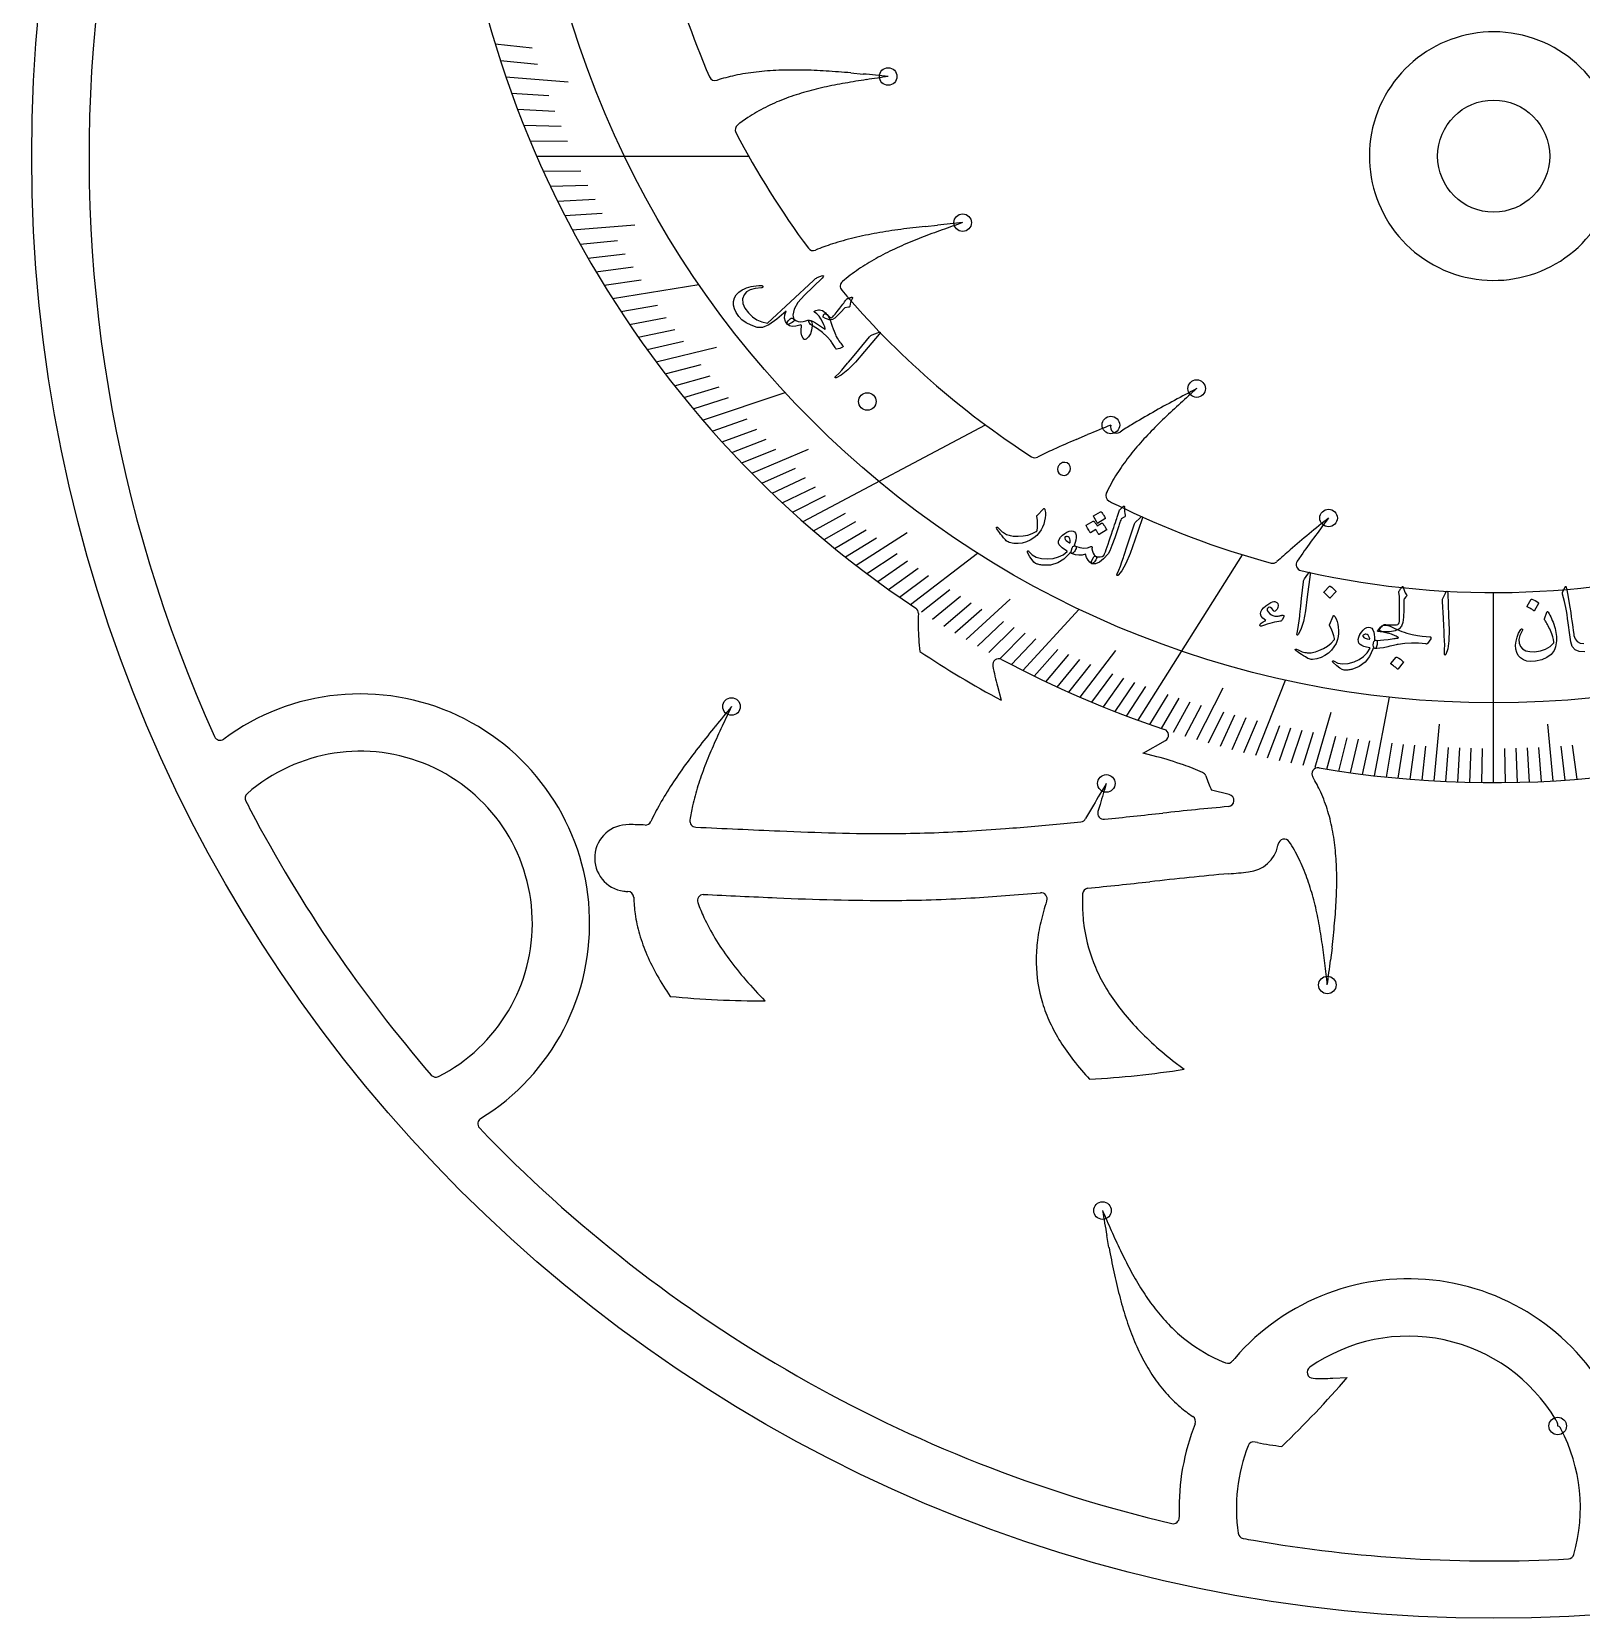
# Model space of a CAD drawing. Header units: millimetres. Extents: x -60 to 60, y -60 to 60.
# Drawn here: x -60 to 3.6, y -60 to 5.1 of the extents above; entities that cross this region are included whole.
import ezdxf

# ---------------------------------------------------------------- set-up
doc = ezdxf.new("R2010")
doc.units = ezdxf.units.MM
for name, color, linetype in [('CUT_INNER', 6, 'Continuous'), ('CUT_OUTER', 1, 'Continuous'), ('ENGRAVE', 7, 'Continuous'), ('ENGRAVE_FINE', 8, 'Continuous'), ('TEXT', 5, 'Continuous')]:
    doc.layers.add(name, color=color, linetype=linetype)

msp = doc.modelspace()

# ---------------------------------------------------------------- linework, layer by layer
at = {"layer": 'CUT_INNER'}
for points in [[(-26.386, 3.415), (-25.877, 3.369)], [(-30.605, 1.586), (-30.932, 1.356), (-30.945, 1.347), (-31.032, 1.276)], [(-23.328, -2.882), (-22.82, -2.829)], [(-26.488, -4.952), (-26.725, -5.148)], [(-17.135, -11.627), (-16.664, -11.428)], [(-17.774, -12.625), (-17.814, -12.659)], [(-15.675, -13.39), (-15.862, -13.744), (-15.868, -13.757), (-15.9, -13.827)], [(-7.835, -16.293), (-8.059, -16.62)], [(-20.365, -21.756), (-20.208, -22.324), (-20.207, -22.329)], [(-52.119, -23.92), (-52.119, -23.92)], [(-13.818, -24.646), (-14.389, -24.5), (-14.395, -24.499), (-14.39, -24.496), (-13.468, -23.979)], [(-10.849, -26.2), (-11.577, -26.018), (-11.582, -26.016)], [(-16.156, -26.602), (-16.24, -26.894)], [(-17.638, -27.381), (-16.938, -27.311)], [(-8.338, -28.21), (-8.387, -28.138)], [(-18.348, -30.574), (-18.343, -30.56)], [(-6.633, -32.482), (-6.694, -32.989)], [(-29.906, -34.662), (-29.902, -34.666)], [(-13.175, -37.109), (-12.708, -37.469), (-12.704, -37.472)], [(-15.787, -44.791), (-15.878, -44.288)], [(-11.495, -49.297), (-11.112, -49.473), (-11.098, -49.479), (-11.001, -49.516)], [(-6.604, -50.147), (-6.015, -50.117), (-6.009, -50.117)], [(2.647, -52.116), (2.634, -52.111), (2.63, -52.109), (2.631, -52.104)], [(-9.691, -52.79), (-9.789, -52.768)]]:
    msp.add_lwpolyline(points, dxfattribs=at)
msp.add_circle((0, 0), 2.3, dxfattribs=at)
for centre, radius, start, end in [((-0.002, 0), 57.645, 144.98541, 204.40949), ((-0.001, 17.145), 42.853, 180.5002, 236.39281), ((-0.052, 17.128), 35, 194.60573, 203.35881), ((0, 0), 5.1, 354.35573, 323.32017), ((-29.759, -3.344), 6.794, 101.75202, 108.20281), ((-29.19, -5.921), 9.434, 96.53817, 101.94551), ((-28.872, -8.687), 12.218, 92.2058, 96.5428), ((-28.704, -12.98), 16.514, 88.88682, 92.21394), ((-28.839, -20.065), 23.601, 86.49387, 88.89508), ((-29.675, -33.792), 37.352, 84.94733, 86.50046), ((-39.169, -134.369), 138.378, 84.06119, 84.48794), ((-8.963, -109.926), 114.301, 97.98999, 98.43948), ((-31.954, 3.35), 0.25, 203.37891, 286.83874), ((-25.465, -7.228), 10.243, 106.18395, 110.93178), ((-24.539, -10.42), 13.567, 102.53155, 106.1842), ((-23.221, -16.344), 19.635, 99.96661, 102.53519), ((-20.798, -30.119), 33.622, 98.45035, 99.97051), ((-26.677, -4.371), 7.136, 116.74443, 123.40012), ((-26.168, -5.387), 8.272, 110.93913, 116.72587), ((-30.876, 1.081), 0.25, 128.7681, 207.59766), ((-0.028, 17.128), 35.021, 207.48364, 216.64882), ((-22.404, -19.415), 16.514, 100.13682, 103.46394), ((-21.153, -26.39), 23.601, 97.74387, 100.14508), ((-19.296, -40.016), 37.352, 96.19733, 97.75046), ((-11.306, -34.682), 33.622, 109.70035, 111.22051), ((-8.985, -140.513), 138.378, 95.31119, 95.73794), ((15.871, -110.647), 114.301, 109.23999, 109.68948), ((-27.926, -3.627), 0.25, 216.73828, 291.8745), ((-24.774, -11.098), 7.859, 107.51462, 112.90303), ((-23.406, -15.237), 12.218, 103.4558, 107.7928), ((-18.818, -16.092), 13.567, 113.78155, 117.4342), ((-16.37, -21.644), 19.635, 111.21661, 113.78519), ((-21.398, -11.473), 8.272, 122.18913, 127.97587), ((-20.349, -13.142), 10.243, 117.43395, 122.18178), ((-26.565, -5.341), 0.25, 129.60126, 220.25391), ((-0.007, 17.137), 35.043, 220.24307, 237.25241), ((52.373, -131.934), 138.378, 117.81119, 118.23794), ((63.907, -94.829), 114.301, 131.73999, 132.18948), ((10.901, -54.739), 50.749, 118.22321, 119.37463), ((9.729, -35.047), 33.622, 132.20035, 133.72051), ((35.166, -135.846), 134.782, 112.17718, 112.61578), ((-15.473, -11.115), 0.25, 161.48134, 303.4778), ((-8.935, -20.944), 11.555, 120.83118, 123.63387), ((0.307, -35.926), 29.157, 119.36901, 121.33755), ((0.061, -24.939), 19.635, 133.71661, 136.28519), ((-2.497, -45.992), 37.352, 113.07233, 114.62546), ((-4.325, -20.746), 13.567, 136.28155, 139.9342), ((-18.828, -12.127), 0.25, 237.12891, 296.42712), ((-10.869, -27.887), 17.406, 114.40373, 116.79762), ((-6.869, -18.607), 10.243, 139.93395, 144.68178), ((-17.653, -12.85), 0.25, 158.85751, 240.90739), ((-17.653, -12.85), 0.25, 130.00867, 158.84582), ((-17.613, -12.817), 0.25, 314.3745, 130.00867), ((-17.111, -13.332), 0.47, 134.24831, 138.78714), ((-8.477, -17.467), 8.272, 144.68913, 150.47587), ((-17.648, -12.853), 0.25, 239.58984, 317.35119), ((-15.673, -13.931), 0.25, 155.4231, 243.10547), ((-6.569, 3.995), 20.355, 243.07399, 243.76101), ((-0.001, 17.143), 35.052, 243.63388, 254.89701), ((80.423, -122.298), 138.378, 129.06119, 129.48794), ((84.497, -83.655), 114.301, 142.98999, 143.43948), ((24.688, -54.677), 50.749, 129.47321, 130.62463), ((19.697, -35.592), 33.622, 143.45035, 144.97051), ((5.454, -32.364), 21.291, 130.43609, 132.3995), ((-9.07, -16.457), 0.25, 255.05859, 312.10043), ((-7.853, -16.762), 0.25, 145.60322, 256.81641), ((0, 17.143), 35.052, 257.34454, 286.99451), ((-3.366, 2.367), 19.898, 256.79884, 257.47889), ((-23.859, -18.754), 0.25, 356.57023, 56.42578), ((-18.225, -19.116), 5.396, 176.30641, 182.14121), ((-12.439, -19.096), 11.179, 181.13764, 186.31074), ((-1.712, 12.32), 39.276, 236.21731, 241.90774), ((-20.311, -20.874), 0.25, 62.05184, 191.53549), ((-0.011, 17.123), 42.829, 241.8848, 251.62688), ((-8.716, -18.64), 12.059, 190.91855, 194.97515), ((-46.513, -31.48), 9.412, 301.6358, 126.558), ((75.355, -110.776), 138.378, 140.40972, 140.83647), ((71.746, -72.087), 114.301, 154.33853, 154.78802), ((0.001, 17.143), 42.852, 260.37004, 292.50149), ((7.404, -55.445), 50.749, 140.82174, 141.97317), ((-1.246, -37.715), 33.622, 154.79888, 156.31904), ((-52.267, -23.719), 0.25, 204.42837, 306.23007), ((-13.59, -23.761), 0.25, 299.27418, 71.54297), ((-46.513, -31.48), 7.059, 297.0627, 131.11835), ((-9.606, -42.147), 29.157, 141.96755, 143.93608), ((-14.055, -32.098), 19.635, 156.31514, 158.88373), ((-17.993, -40.066), 15.975, 70.75818, 74.849), ((-17.357, -36.505), 19.57, 143.9285, 146.78207), ((-19.716, -29.913), 13.567, 158.88008, 162.53273), ((-15.926, -34.316), 9.865, 66.2194, 71.08968), ((-12.046, -25.519), 0.25, 19.30019, 67.03751), ((-7.21, -25.352), 0.25, 80.33463, 210.21481), ((-21.915, -33.523), 14.124, 146.77355, 150.59568), ((-22.887, -28.915), 10.243, 162.53248, 167.28031), ((102.87, -96.755), 138.378, 149.12498, 149.55172), ((93.44, -59.06), 114.301, 163.05378, 163.50327), ((-5.115, -23.145), 7.076, 198.89744, 203.94088), ((-11.768, -28.17), 5.109, 23.85807, 31.80682), ((-50.991, -26.351), 0.25, 131.13281, 207.24609), ((-18.517, -9.68), 36.753, 207.17518, 207.87413), ((-25.901, -31.305), 9.563, 150.44517, 155.30507), ((-26.901, -28.062), 6.14, 166.79876, 172.3807), ((11.066, -42.909), 31.948, 149.36677, 150.5182), ((7.034, -220.326), 194.462, 95.28784, 96.08624), ((-10.91, -26.442), 0.25, 275.20071, 75.9375), ((-13.027, -28.764), 6.501, 16.77016, 24.15165), ((-0.012, -0.007), 57.634, 207.77342, 220.85434), ((-34.814, -27.202), 0.25, 268.23328, 334.26566), ((-32.739, -27.285), 0.25, 171.58142, 267.42199), ((-16.962, -27.063), 0.25, 275.68689, 330.40197), ((-16, -26.964), 0.25, 163.89237, 276.00125), ((-214.569, 1865.561), 1903.163, 275.989709, 276.062066), ((-14.097, -29.084), 7.618, 10.28621, 16.7523), ((-35.523, -28.803), 1.372, 88.42718, 262.48375), ((-35.481, -38.175), 10.743, 86.483, 90.02153), ((22.798, 1140.268), 1169.123, 267.276701, 267.445956), ((-23.827, 97.228), 125.041, 267.49135, 268.54317), ((-25.048, 47.366), 75.164, 268.50669, 270.25967), ((-24.968, 29.678), 57.476, 270.26003, 273.34748), ((-26.168, 51.13), 78.962, 273.30769, 274.45323), ((-29.884, 97.42), 125.401, 274.50405, 275.60412), ((-15.884, -29.407), 9.434, 4.87485, 10.28219), ((-10.194, -28.006), 1.373, 275.40456, 347.94562), ((-9.322, -28.183), 0.483, 346.89442, 353.60007), ((-8.595, -28.276), 0.25, 33.49725, 171.13791), ((-14.407, -31.964), 7.136, 25.08111, 31.7368), ((-18.658, -29.645), 12.218, 0.54247, 4.87947), ((-15.438, -32.443), 8.272, 19.2758, 25.06254), ((-92.976, 709.619), 743.589, 275.890027, 276.088438), ((15.342, -303.226), 275.032, 95.46991, 96.14711), ((-11.666, -16.301), 13.169, 273.44655, 276.98576), ((-17.298, -33.093), 10.243, 14.52062, 19.26846), ((-22.953, -29.688), 16.514, 357.22349, 0.55062), ((-35.491, -28.445), 1.732, 263.00537, 268.58015), ((-35.542, -30.426), 0.25, 2.28681, 88.23328), ((-30.405, -30.351), 4.887, 180.76085, 188.75601), ((-32.424, -30.547), 0.25, 92.93269, 199.7023), ((32.16, 1347.133), 1378.944, 267.315003, 267.440536), ((-23.469, 107.568), 138.132, 267.53149, 268.50273), ((-25.009, 50.863), 81.406, 268.54385, 270.21702), ((-24.967, 29.649), 60.193, 270.2533, 273.33667), ((-26.672, 58.576), 89.17, 273.34827, 275.19329), ((-18.578, -30.476), 0.25, 340.54384, 95.0782), ((-9.396, -33.552), 9.434, 161.60196, 167.0093), ((-11.116, -30.602), 5.764, 176.78609, 182.41743), ((-16.621, -30.29), 0.25, 101.13558, 177.4109), ((-20.516, -33.926), 13.567, 10.86822, 14.52087), ((-30.032, -29.348), 23.601, 354.83055, 357.23176), ((-28.991, -30.174), 6.312, 188.38632, 196.17285), ((-27.352, -28.823), 5.606, 198.82503, 205.53729), ((-24.293, -27.464), 8.952, 204.94005, 211.0968), ((-9.743, -30.619), 7.136, 181.80822, 188.46391), ((-11.166, -33.143), 7.618, 167.01332, 173.47941), ((-10.293, -30.7), 6.58, 188.47583, 203.14268), ((-26.475, -35.072), 19.635, 8.30328, 10.87187), ((-43.729, -28.113), 37.352, 353.284, 354.83714), ((-28.064, -29.902), 7.279, 196.19659, 203.25447), ((-22.497, -26.38), 11.051, 211.09898, 216.43041), ((-12.275, -33.014), 6.501, 173.49727, 180.87876), ((-40.315, -37.094), 33.622, 6.78703, 8.30719), ((-26.591, -29.268), 8.882, 203.26257, 209.37627), ((-20.079, -24.597), 14.055, 216.42516, 220.91802), ((-12.893, -33.024), 5.883, 180.87027, 197.06405), ((-120.432, -46.607), 114.301, 6.32667, 6.77616), ((-143.988, -15.705), 138.378, 352.39786, 352.82461), ((-24.588, -28.144), 11.179, 209.36117, 214.53427), ((-16.965, -21.903), 18.173, 220.90633, 224.59357), ((-9.798, -30.487), 7.119, 203.15652, 210.27556), ((-29.992, 4.61), 39.276, 264.44084, 270.13127), ((-8.88, -29.947), 8.183, 210.29558, 216.827), ((-12.484, -32.894), 6.312, 197.10158, 204.8881), ((-7.506, -28.916), 9.901, 216.83448, 222.58613), ((-11.608, -32.485), 7.279, 204.91185, 211.96972), ((-5.647, -27.209), 12.425, 222.58404, 227.4927), ((-10.249, -31.635), 8.882, 211.97782, 218.09153), ((-3.247, -24.594), 15.975, 227.48529, 231.57611), ((-43.415, -37.543), 0.25, 220.95703, 275.32366), ((-8.439, -30.22), 11.179, 218.07643, 223.24952), ((-18.744, 1.337), 39.276, 273.1561, 278.84652), ((-43.415, -37.543), 0.25, 275.32366, 297.07031), ((-41.446, -39.707), 0.25, 121.46484, 223.76953), ((-0.003, -0.005), 57.641, 223.77037, 256.75266), ((120.378, -20.151), 138.378, 189.61865, 190.0454), ((88.729, 2.392), 114.301, 203.54746, 203.99695), ((15.02, -30.413), 33.622, 204.00782, 205.52798), ((20.94, -37.98), 37.352, 190.5048, 192.05793), ((2.4, -36.442), 19.635, 205.52407, 208.09266), ((7.492, -40.856), 23.601, 192.05134, 194.45255), ((-2.953, -39.3), 13.567, 208.08901, 211.74166), ((-3.501, -55.482), 9.412, 24.92614, 139.21833), ((0.63, -42.627), 16.514, 194.44428, 197.77141), ((-5.78, -41.049), 10.243, 211.74141, 216.48925), ((-7.365, -42.22), 8.272, 216.49659, 222.28333), ((-3.461, -43.94), 12.218, 197.76326, 202.10026), ((-8.207, -42.983), 7.136, 222.3019, 228.95759), ((-6.04, -44.988), 9.434, 202.09564, 207.50298), ((-8.574, -43.402), 6.58, 228.96951, 243.63636), ((-3.501, -55.482), 7.059, 30.93134, 124.97855), ((-7.651, -45.826), 7.618, 207.507, 213.97309), ((-10.911, -49.283), 0.25, 248.91123, 320.27344), ((-6.177, -53.202), 5.896, 139.00805, 140.38705), ((-8.578, -46.448), 6.501, 213.99095, 221.37244), ((-35.804, -24.526), 39.276, 313.64978, 319.3402), ((-7.405, -49.903), 0.25, 124.80469, 268.96796), ((-8.998, -46.814), 5.944, 221.40533, 229.38815), ((-7.099, -38.738), 11.42, 268.44237, 272.48472), ((-9.8, -47.809), 4.667, 228.90192, 236.96701), ((-3.504, -55.482), 9.408, 158.40786, 181.40731), ((-12.485, -51.928), 0.25, 338.55799, 55.55961), ((1.513, -52.519), 1.235, 27.15699, 32.58955), ((2.389, -52.058), 0.246, 349.22922, 24.7152), ((2.541, -52.342), 0.25, 27.77344, 65.02614), ((-3.5, -55.482), 7.058, 344.36902, 27.4714), ((-3.503, -55.482), 7.057, 158.71284, 188.39042), ((-9.845, -53.011), 0.25, 77.0553, 158.55469), ((-7.475, -41.833), 11.179, 258.5701, 263.7432), ((-13.155, -55.869), 0.25, 256.81641, 2.46094), ((-6.876, -55.585), 6.035, 181.20848, 182.59111), ((-10.237, -56.476), 0.25, 188.08594, 259.50598), ((-5.417, -30.663), 26.51, 259.42487, 260.36319), ((-0.002, -0.018), 57.629, 260.15602, 273.05527), ((3.056, -57.315), 0.25, 272.98828, 344.17969)]:
    msp.add_arc(centre, radius, start, end, dxfattribs=at)
at = {"layer": 'CUT_OUTER'}
msp.add_circle((0, 0), 60, dxfattribs=at)
at = {"layer": 'ENGRAVE'}
for points in [[(-39.275, 0), (-30.576, 0)], [(-36.166, -5.844), (-32.618, -5.271)], [(-32.465, -10.829), (-29.082, -9.701)], [(-28.344, -14.997), (-20.852, -11.033)], [(-23.932, -18.404), (-21.181, -16.289)], [(-14.584, -23.151), (-10.306, -16.36)], [(0, -25.709), (0, -17.909)], [(-19.323, -21.105), (-17.018, -18.588)], [(-9.763, -24.582), (-8.539, -21.501)], [(-4.892, -25.429), (-4.272, -22.202)]]:
    msp.add_lwpolyline(points, dxfattribs=at)
for centre, radius in [((0, 17.145), 39.579), ((-24.849, 3.266), 0.36), ((-21.793, -2.729), 0.36), ((-25.706, -10.068), 0.36), ((-12.188, -9.539), 0.36), ((-15.709, -11.035), 0.36), ((-6.775, -14.85), 0.36), ((-31.281, -22.587), 0.36), ((-15.897, -25.742), 0.36), ((-6.827, -34.013), 0.36), ((-16.055, -43.27), 0.36), ((2.63, -52.109), 0.36)]:
    msp.add_circle(centre, radius, dxfattribs=at)
at = {"layer": 'ENGRAVE_FINE'}
for points in [[(-40.981, 4.612), (-39.455, 4.44)], [(-40.765, 3.927), (-39.236, 3.78)], [(-40.539, 3.251), (-37.982, 3.045)], [(-40.304, 2.583), (-38.771, 2.485)], [(-40.06, 1.924), (-38.526, 1.85)], [(-39.807, 1.274), (-38.271, 1.225)], [(-39.545, 0.633), (-38.009, 0.608)], [(-38.997, -0.624), (-37.46, -0.599)], [(-38.711, -1.239), (-37.175, -1.19)], [(-38.417, -1.845), (-36.882, -1.772)], [(-38.116, -2.443), (-36.583, -2.345)], [(-37.808, -3.031), (-35.25, -2.826)], [(-37.492, -3.611), (-35.964, -3.464)], [(-37.17, -4.183), (-35.645, -4.011)], [(-36.842, -4.745), (-35.32, -4.549)], [(-36.507, -5.299), (-34.989, -5.079)], [(-35.819, -6.381), (-34.311, -6.112)], [(-35.467, -6.909), (-33.964, -6.616)], [(-35.109, -7.429), (-33.612, -7.112)], [(-34.746, -7.939), (-33.255, -7.599)], [(-34.377, -8.442), (-31.898, -7.833)], [(-34.004, -8.936), (-32.527, -8.548)], [(-33.626, -9.422), (-32.157, -9.01)], [(-33.243, -9.899), (-31.782, -9.464)], [(-32.856, -10.368), (-31.403, -9.91)], [(-32.069, -11.282), (-30.634, -10.777)], [(-31.669, -11.726), (-30.245, -11.199)], [(-31.266, -12.163), (-29.852, -11.613)], [(-30.858, -12.591), (-29.455, -12.019)], [(-30.447, -13.012), (-28.123, -12.019)], [(-30.033, -13.425), (-28.653, -12.808)], [(-29.615, -13.829), (-28.247, -13.191)], [(-29.195, -14.226), (-27.838, -13.566)], [(-28.771, -14.616), (-27.427, -13.933)], [(-27.914, -15.371), (-26.598, -14.647)], [(-27.481, -15.738), (-26.179, -14.992)], [(-27.046, -16.097), (-25.758, -15.33)], [(-26.168, -16.792), (-24.068, -15.445)], [(-26.608, -16.448), (-25.335, -15.662)], [(-25.725, -17.129), (-24.483, -16.302)], [(-25.28, -17.459), (-24.054, -16.612)], [(-24.833, -17.781), (-23.623, -16.915)], [(-24.383, -18.096), (-23.191, -17.211)], [(-23.479, -18.705), (-22.32, -17.782)], [(-23.024, -18.999), (-21.883, -18.058)], [(-21.648, -19.84), (-19.837, -18.18)], [(-22.567, -19.286), (-21.444, -18.327)], [(-22.108, -19.566), (-21.004, -18.589)], [(-21.186, -20.106), (-20.12, -19.095)], [(-20.722, -20.366), (-19.676, -19.338)], [(-20.257, -20.619), (-19.231, -19.574)], [(-19.791, -20.866), (-18.785, -19.805)], [(-18.855, -21.339), (-17.889, -20.246)], [(-18.384, -21.566), (-17.44, -20.458)], [(-17.913, -21.786), (-16.99, -20.663)], [(-16.967, -22.207), (-15.5, -20.287)], [(-17.441, -22), (-16.539, -20.863)], [(-16.492, -22.409), (-15.635, -21.244)], [(-16.017, -22.604), (-15.181, -21.425)], [(-15.54, -22.792), (-14.728, -21.601)], [(-15.063, -22.975), (-14.273, -21.77)], [(-14.105, -23.321), (-13.362, -22.093)], [(-12.181, -23.942), (-11.101, -21.819)], [(-13.626, -23.485), (-12.906, -22.245)], [(-13.145, -23.643), (-12.449, -22.392)], [(-12.664, -23.796), (-11.992, -22.533)], [(-11.699, -24.081), (-11.075, -22.798)], [(-11.216, -24.216), (-10.617, -22.922)], [(-10.732, -24.344), (-10.158, -23.041)], [(-10.248, -24.466), (-9.698, -23.155)], [(-9.277, -24.693), (-8.778, -23.365)], [(-7.332, -25.077), (-6.671, -22.816)], [(-2.448, -25.639), (-2.225, -23.308)], [(2.448, -25.639), (2.225, -23.308)], [(-8.792, -24.798), (-8.318, -23.462)], [(-8.305, -24.897), (-7.857, -23.554)], [(-7.819, -24.99), (-7.396, -23.64)], [(-6.845, -25.159), (-6.474, -23.797)], [(-6.357, -25.235), (-6.012, -23.867)], [(-5.869, -25.305), (-5.551, -23.932)], [(-5.381, -25.37), (-5.088, -23.992)], [(-4.404, -25.482), (-4.164, -24.096)], [(-3.915, -25.53), (-3.702, -24.14)], [(-3.426, -25.572), (-3.239, -24.178)], [(-2.937, -25.608), (-2.777, -24.212)], [(-1.958, -25.665), (-1.851, -24.264)], [(-1.469, -25.684), (-1.389, -24.282)], [(-0.979, -25.698), (-0.926, -24.295)], [(-0.49, -25.706), (-0.463, -24.303)], [(0.49, -25.706), (0.463, -24.303)], [(0.979, -25.698), (0.926, -24.295)], [(1.469, -25.684), (1.389, -24.282)], [(1.958, -25.665), (1.851, -24.264)], [(2.937, -25.608), (2.777, -24.212)], [(3.426, -25.572), (3.239, -24.178)]]:
    msp.add_lwpolyline(points, dxfattribs=at)
at = {"layer": 'TEXT'}
for points in [[(-28.278, -5.702), (-28.551, -6.009), (-28.714, -6.284), (-28.765, -6.528), (-28.706, -6.739), (-28.712, -6.761), (-28.738, -6.789), (-28.785, -6.822), (-28.851, -6.86), (-28.905, -6.888), (-28.948, -6.903), (-28.979, -6.905), (-29, -6.894), (-29.069, -6.78), (-29.099, -6.654), (-29.09, -6.516), (-29.043, -6.364), (-29.419, -6.695), (-29.742, -6.917), (-30.013, -7.028), (-30.233, -7.028), (-30.476, -6.941), (-30.682, -6.837), (-30.851, -6.715), (-30.984, -6.577), (-31.091, -6.42), (-31.163, -6.265), (-31.199, -6.111), (-31.199, -5.959), (-31.163, -5.816), (-31.091, -5.689), (-30.983, -5.578), (-30.838, -5.482), (-30.753, -5.441), (-30.664, -5.406), (-30.571, -5.376), (-30.474, -5.352), (-30.373, -5.333), (-30.267, -5.321), (-30.157, -5.314), (-30.043, -5.312), (-30.029, -5.314), (-30.017, -5.319), (-30.006, -5.326), (-29.997, -5.335), (-29.992, -5.345), (-29.99, -5.355), (-29.991, -5.365), (-29.995, -5.377), (-30.002, -5.387), (-30.014, -5.394), (-30.029, -5.399), (-30.047, -5.401), (-30.305, -5.43), (-30.512, -5.487), (-30.666, -5.574), (-30.767, -5.692), (-30.824, -5.861), (-30.814, -6.042), (-30.734, -6.234), (-30.587, -6.437), (-30.424, -6.592), (-30.238, -6.712), (-30.031, -6.798), (-29.802, -6.848), (-27.912, -5.102), (-27.867, -5.061), (-27.826, -5.028), (-27.792, -5.004), (-27.762, -4.987), (-27.543, -4.9), (-27.511, -4.908), (-27.503, -4.928), (-27.518, -4.96), (-27.556, -5.003)], [(-26.44, -5.821), (-26.423, -5.816), (-26.408, -5.811), (-26.394, -5.806), (-26.382, -5.802), (-26.371, -5.798), (-26.363, -5.795), (-26.356, -5.793), (-26.351, -5.791), (-26.341, -5.79), (-26.332, -5.791), (-26.324, -5.795), (-26.318, -5.8), (-26.314, -5.807), (-26.312, -5.815), (-26.312, -5.823), (-26.316, -5.832), (-26.358, -5.915), (-26.39, -5.996), (-26.412, -6.076), (-26.424, -6.155), (-26.428, -6.173), (-26.439, -6.188), (-26.455, -6.197), (-26.477, -6.202), (-26.633, -6.219), (-26.794, -6.409), (-26.923, -6.546), (-27.036, -6.645), (-27.132, -6.703), (-27.212, -6.722), (-27.265, -6.715), (-27.334, -6.695), (-27.42, -6.661), (-27.521, -6.613), (-27.499, -6.519), (-27.461, -6.471), (-27.409, -6.47), (-27.341, -6.516), (-27.296, -6.556), (-27.252, -6.589), (-27.212, -6.617), (-27.174, -6.639), (-27.16, -6.629), (-27.143, -6.612), (-27.122, -6.589), (-27.096, -6.559), (-27.066, -6.523), (-27.031, -6.481), (-26.991, -6.432), (-26.947, -6.377), (-26.891, -6.31), (-26.84, -6.246), (-26.792, -6.186), (-26.749, -6.13), (-26.709, -6.078), (-26.673, -6.028), (-26.641, -5.982), (-26.613, -5.938), (-26.59, -5.905), (-26.57, -5.879), (-26.552, -5.862), (-26.537, -5.853), (-26.52, -5.849), (-26.498, -5.842), (-26.471, -5.833), (-26.44, -5.821)], [(-27.87, -6.368), (-27.818, -6.34), (-27.766, -6.321), (-27.715, -6.309), (-27.665, -6.306), (-27.609, -6.316), (-27.55, -6.341), (-27.487, -6.38), (-27.422, -6.434), (-27.389, -6.466), (-27.359, -6.499), (-27.331, -6.534), (-27.307, -6.57), (-27.285, -6.606), (-27.266, -6.644), (-27.248, -6.682), (-27.233, -6.721), (-27.186, -6.857), (-27.144, -6.979), (-27.105, -7.087), (-27.071, -7.179), (-27.041, -7.257), (-27.015, -7.32), (-26.994, -7.369), (-26.978, -7.403), (-26.941, -7.464), (-26.905, -7.522), (-26.869, -7.577), (-26.832, -7.629), (-26.797, -7.677), (-26.763, -7.723), (-26.732, -7.764), (-26.702, -7.803), (-26.698, -7.81), (-26.7, -7.817), (-26.706, -7.825), (-26.719, -7.834), (-26.777, -7.866), (-26.837, -7.892), (-26.9, -7.912), (-26.965, -7.925), (-26.974, -7.925), (-26.982, -7.921), (-26.989, -7.916), (-26.996, -7.908), (-27.024, -7.859), (-27.052, -7.812), (-27.079, -7.767), (-27.105, -7.725), (-27.131, -7.685), (-27.156, -7.649), (-27.181, -7.615), (-27.205, -7.585), (-27.36, -7.41), (-27.542, -7.243), (-27.754, -7.084), (-27.994, -6.932), (-28.035, -6.904), (-28.066, -6.874), (-28.089, -6.841), (-28.102, -6.806), (-28.106, -6.774), (-28.098, -6.753), (-28.079, -6.741), (-28.049, -6.74), (-27.962, -6.769), (-27.836, -6.837), (-27.669, -6.944), (-27.461, -7.09), (-27.452, -7.095), (-27.444, -7.097), (-27.439, -7.098), (-27.435, -7.097), (-27.432, -7.068), (-27.448, -7.009), (-27.484, -6.92), (-27.539, -6.801), (-27.608, -6.673), (-27.687, -6.564), (-27.776, -6.474), (-27.875, -6.402), (-27.885, -6.395), (-27.887, -6.387), (-27.882, -6.378), (-27.87, -6.368)], [(-28.028, -6.747), (-27.998, -6.789), (-27.979, -6.839), (-27.97, -6.898), (-27.97, -6.966), (-27.994, -7.142), (-28.043, -7.291), (-28.116, -7.415), (-28.216, -7.511), (-28.253, -7.53), (-28.286, -7.53), (-28.316, -7.512), (-28.343, -7.475), (-28.391, -7.372), (-28.418, -7.255), (-28.424, -7.125), (-28.408, -6.982), (-28.407, -6.952), (-28.417, -6.934), (-28.437, -6.928), (-28.469, -6.933), (-28.639, -6.979), (-28.785, -6.987), (-28.906, -6.958), (-29.002, -6.891), (-29.007, -6.88), (-29.007, -6.864), (-29.001, -6.845), (-28.991, -6.821), (-28.952, -6.761), (-28.911, -6.713), (-28.869, -6.678), (-28.825, -6.655), (-28.804, -6.65), (-28.783, -6.652), (-28.762, -6.66), (-28.741, -6.674), (-28.645, -6.743), (-28.547, -6.784), (-28.445, -6.796), (-28.341, -6.781), (-28.232, -6.753), (-28.143, -6.738), (-28.076, -6.736), (-28.028, -6.747)], [(-25.293, -7.247), (-25.219, -7.224), (-25.182, -7.226), (-25.183, -7.256), (-25.22, -7.312), (-25.825, -8.016), (-26.196, -8.449), (-26.512, -8.774), (-26.775, -8.991), (-26.984, -9.098), (-27.006, -9.101), (-27.021, -9.1), (-27.029, -9.094), (-27.03, -9.083), (-27.027, -9.071), (-27.02, -9.057), (-27.009, -9.043), (-26.995, -9.027), (-26.877, -8.914), (-26.758, -8.787), (-26.637, -8.649), (-26.514, -8.498), (-26.481, -8.46), (-26.393, -8.354), (-26.251, -8.182), (-26.052, -7.944), (-25.616, -7.413), (-25.591, -7.386), (-25.565, -7.364), (-25.539, -7.347), (-25.513, -7.334)], [(-18.47, -14.47), (-18.464, -14.465), (-18.459, -14.461), (-18.455, -14.459), (-18.45, -14.459), (-18.441, -14.463), (-18.432, -14.474), (-18.424, -14.491), (-18.417, -14.513), (-18.399, -14.618), (-18.395, -14.73), (-18.406, -14.848), (-18.43, -14.972), (-18.467, -15.1), (-18.514, -15.22), (-18.57, -15.333), (-18.636, -15.437), (-18.746, -15.562), (-18.873, -15.669), (-19.016, -15.759), (-19.175, -15.832), (-19.346, -15.882), (-19.52, -15.902), (-19.697, -15.892), (-19.878, -15.85), (-19.923, -15.834), (-19.965, -15.812), (-20.003, -15.784), (-20.037, -15.749), (-20.111, -15.662), (-20.177, -15.581), (-20.235, -15.509), (-20.285, -15.444), (-20.327, -15.387), (-20.361, -15.338), (-20.387, -15.297), (-20.405, -15.264), (-20.408, -15.255), (-20.409, -15.248), (-20.409, -15.242), (-20.406, -15.236), (-20.402, -15.231), (-20.396, -15.226), (-20.39, -15.223), (-20.382, -15.22), (-20.374, -15.22), (-20.366, -15.223), (-20.358, -15.228), (-20.351, -15.236), (-20.303, -15.286), (-20.256, -15.332), (-20.21, -15.374), (-20.165, -15.411), (-20.121, -15.445), (-20.076, -15.475), (-20.031, -15.501), (-19.987, -15.524), (-19.94, -15.543), (-19.89, -15.56), (-19.837, -15.574), (-19.779, -15.585), (-19.719, -15.594), (-19.654, -15.6), (-19.586, -15.602), (-19.514, -15.602), (-19.305, -15.586), (-19.112, -15.548), (-18.936, -15.487), (-18.776, -15.405), (-18.764, -15.397), (-18.754, -15.386), (-18.746, -15.373), (-18.739, -15.356), (-18.721, -15.244), (-18.716, -15.111), (-18.725, -14.956), (-18.747, -14.78), (-18.747, -14.769), (-18.745, -14.761), (-18.742, -14.754), (-18.738, -14.75)], [(-15.343, -14.509), (-15.294, -14.464), (-15.256, -14.428), (-15.228, -14.402), (-15.211, -14.384), (-15.199, -14.373), (-15.187, -14.367), (-15.175, -14.366), (-15.164, -14.369), (-15.153, -14.377), (-15.146, -14.388), (-15.143, -14.402), (-15.145, -14.42), (-15.153, -14.506), (-15.152, -14.587), (-15.143, -14.663), (-15.124, -14.735), (-15.12, -14.757), (-15.125, -14.777), (-15.14, -14.796), (-15.165, -14.812), (-15.287, -14.883), (-15.305, -14.933), (-15.322, -14.982), (-15.338, -15.03), (-15.355, -15.077), (-15.371, -15.123), (-15.386, -15.168), (-15.402, -15.213), (-15.416, -15.257), (-15.552, -15.661), (-15.665, -15.974), (-15.757, -16.195), (-15.827, -16.323), (-16.006, -16.532), (-16.175, -16.669), (-16.335, -16.733), (-16.485, -16.724), (-16.488, -16.722), (-16.492, -16.72), (-16.495, -16.718), (-16.498, -16.717), (-16.51, -16.688), (-16.502, -16.638), (-16.474, -16.567), (-16.427, -16.474), (-16.407, -16.442), (-16.385, -16.421), (-16.362, -16.413), (-16.336, -16.418), (-16.241, -16.443), (-16.153, -16.447), (-16.074, -16.429), (-16.002, -16.391), (-15.971, -16.318), (-15.937, -16.234), (-15.901, -16.14), (-15.863, -16.034), (-15.822, -15.919), (-15.779, -15.793), (-15.734, -15.658), (-15.685, -15.513), (-15.637, -15.371), (-15.594, -15.243), (-15.555, -15.129), (-15.522, -15.03), (-15.494, -14.945), (-15.471, -14.875), (-15.452, -14.819), (-15.437, -14.778), (-15.376, -14.569), (-15.367, -14.549), (-15.359, -14.532), (-15.351, -14.519), (-15.343, -14.509)], [(-16.136, -14.595), (-16.13, -14.593), (-16.123, -14.594), (-16.115, -14.597), (-16.107, -14.602), (-16.081, -14.63), (-16.057, -14.66), (-16.035, -14.69), (-16.014, -14.721), (-15.995, -14.752), (-15.977, -14.786), (-15.96, -14.82), (-15.945, -14.856), (-15.943, -14.868), (-15.943, -14.877), (-15.947, -14.885), (-15.954, -14.89), (-16.24, -15.068), (-16.248, -15.069), (-16.256, -15.066), (-16.263, -15.057), (-16.269, -15.044), (-16.275, -15.033), (-16.285, -15.015), (-16.298, -14.992), (-16.314, -14.962), (-16.335, -14.926), (-16.36, -14.884), (-16.389, -14.835), (-16.423, -14.779), (-16.427, -14.771), (-16.427, -14.764), (-16.425, -14.759), (-16.419, -14.756)], [(-14.521, -14.853), (-14.461, -14.803), (-14.426, -14.792), (-14.415, -14.82), (-14.43, -14.886), (-14.732, -15.764), (-14.917, -16.302), (-15.091, -16.721), (-15.256, -17.019), (-15.411, -17.196), (-15.431, -17.208), (-15.445, -17.212), (-15.454, -17.209), (-15.459, -17.2), (-15.461, -17.187), (-15.459, -17.172), (-15.455, -17.154), (-15.447, -17.135), (-15.38, -16.986), (-15.315, -16.825), (-15.254, -16.651), (-15.195, -16.466), (-15.179, -16.418), (-15.136, -16.288), (-15.067, -16.075), (-14.97, -15.78), (-14.76, -15.126), (-14.746, -15.092), (-14.731, -15.062), (-14.713, -15.036), (-14.694, -15.015)], [(-17.411, -16.304), (-17.635, -16.537), (-17.891, -16.696), (-18.181, -16.78), (-18.503, -16.787), (-18.545, -16.782), (-18.586, -16.776), (-18.626, -16.769), (-18.664, -16.761), (-18.701, -16.751), (-18.736, -16.74), (-18.769, -16.727), (-18.8, -16.713), (-18.869, -16.662), (-18.947, -16.57), (-19.033, -16.438), (-19.127, -16.265), (-19.135, -16.243), (-19.137, -16.225), (-19.133, -16.212), (-19.123, -16.202), (-19.11, -16.198), (-19.096, -16.2), (-19.084, -16.208), (-19.071, -16.223), (-18.947, -16.356), (-18.777, -16.451), (-18.562, -16.508), (-18.303, -16.526), (-18.073, -16.506), (-17.864, -16.45), (-17.673, -16.358), (-17.503, -16.23), (-17.5, -16.224), (-17.499, -16.218), (-17.501, -16.213), (-17.504, -16.208), (-17.618, -16.14), (-17.71, -16.074), (-17.781, -16.01), (-17.831, -15.948), (-17.859, -15.881), (-17.86, -15.807), (-17.833, -15.727), (-17.779, -15.642), (-17.771, -15.632), (-17.762, -15.621), (-17.753, -15.61), (-17.743, -15.6), (-17.732, -15.589), (-17.721, -15.578), (-17.709, -15.566), (-17.697, -15.554), (-17.606, -15.48), (-17.516, -15.427), (-17.427, -15.394), (-17.338, -15.382), (-17.259, -15.392), (-17.2, -15.424), (-17.159, -15.479), (-17.137, -15.557), (-17.131, -15.652), (-17.143, -15.754), (-17.17, -15.862), (-17.214, -15.976), (-17.208, -15.98), (-17.201, -15.983), (-17.195, -15.985), (-17.188, -15.988), (-17.182, -15.99), (-17.175, -15.993), (-17.169, -15.996), (-17.162, -15.999), (-17.142, -16.016), (-17.131, -16.04), (-17.131, -16.07), (-17.141, -16.108), (-17.157, -16.147), (-17.177, -16.184), (-17.201, -16.219), (-17.229, -16.253), (-17.257, -16.282), (-17.282, -16.299), (-17.303, -16.307), (-17.32, -16.304), (-17.385, -16.27), (-17.388, -16.276), (-17.394, -16.284), (-17.401, -16.293), (-17.411, -16.304)], [(-17.377, -15.844), (-17.38, -15.764), (-17.396, -15.701), (-17.425, -15.653), (-17.466, -15.622), (-17.497, -15.615), (-17.527, -15.613), (-17.556, -15.617), (-17.585, -15.627), (-17.596, -15.634), (-17.603, -15.645), (-17.605, -15.659), (-17.603, -15.677), (-17.585, -15.726), (-17.546, -15.773), (-17.486, -15.819), (-17.405, -15.864), (-17.396, -15.867), (-17.388, -15.864), (-17.382, -15.857), (-17.377, -15.844)], [(-16.088, -15.059), (-16.081, -15.057), (-16.074, -15.058), (-16.067, -15.06), (-16.058, -15.066), (-16.032, -15.094), (-16.007, -15.124), (-15.984, -15.154), (-15.963, -15.185), (-15.943, -15.216), (-15.925, -15.25), (-15.908, -15.284), (-15.892, -15.32), (-15.89, -15.33), (-15.892, -15.338), (-15.896, -15.346), (-15.904, -15.352), (-16.19, -15.531), (-16.196, -15.532), (-16.203, -15.529), (-16.209, -15.521), (-16.217, -15.509), (-16.221, -15.501), (-16.229, -15.489), (-16.239, -15.472), (-16.252, -15.45), (-16.267, -15.424), (-16.285, -15.394), (-16.307, -15.36), (-16.331, -15.322), (-16.542, -15.452), (-16.55, -15.453), (-16.558, -15.45), (-16.565, -15.441), (-16.572, -15.428), (-16.578, -15.417), (-16.588, -15.399), (-16.601, -15.375), (-16.618, -15.345), (-16.639, -15.309), (-16.664, -15.267), (-16.694, -15.217), (-16.728, -15.161), (-16.731, -15.154), (-16.73, -15.147), (-16.727, -15.143), (-16.721, -15.139), (-16.435, -14.981), (-16.429, -14.979), (-16.422, -14.979), (-16.414, -14.982), (-16.406, -14.988), (-16.387, -15.008), (-16.369, -15.029), (-16.352, -15.05), (-16.335, -15.072), (-16.319, -15.095), (-16.304, -15.118), (-16.29, -15.142), (-16.277, -15.167)], [(-16.336, -16.418), (-16.313, -16.44), (-16.297, -16.459), (-16.29, -16.475), (-16.289, -16.487), (-16.294, -16.504), (-16.302, -16.523), (-16.314, -16.544), (-16.328, -16.569), (-16.381, -16.644), (-16.425, -16.695), (-16.459, -16.721), (-16.485, -16.724), (-16.572, -16.665), (-16.646, -16.581), (-16.707, -16.47), (-16.754, -16.334), (-16.884, -16.372), (-17.022, -16.38), (-17.168, -16.357), (-17.323, -16.302), (-17.337, -16.291), (-17.345, -16.275), (-17.346, -16.255), (-17.341, -16.229), (-17.296, -16.074), (-17.29, -16.057), (-17.28, -16.041), (-17.265, -16.026), (-17.245, -16.011), (-17.226, -16.002), (-17.207, -15.997), (-17.187, -15.997), (-17.167, -16.001), (-16.983, -16.064), (-16.819, -16.09), (-16.676, -16.08), (-16.553, -16.034), (-16.538, -16.026), (-16.523, -16.023), (-16.507, -16.025), (-16.492, -16.03), (-16.48, -16.039), (-16.473, -16.049), (-16.472, -16.061), (-16.477, -16.076), (-16.483, -16.089), (-16.487, -16.1), (-16.489, -16.11), (-16.49, -16.12), (-16.467, -16.216), (-16.433, -16.298), (-16.39, -16.366), (-16.336, -16.418)], [(-7.633, -17.154), (-7.584, -17.094), (-7.552, -17.076), (-7.536, -17.101), (-7.537, -17.168), (-7.652, -18.089), (-7.723, -18.655), (-7.807, -19.1), (-7.907, -19.426), (-8.022, -19.631), (-8.039, -19.646), (-8.052, -19.654), (-8.062, -19.653), (-8.069, -19.644), (-8.073, -19.632), (-8.074, -19.617), (-8.073, -19.599), (-8.07, -19.578), (-8.035, -19.419), (-8.005, -19.247), (-7.98, -19.065), (-7.961, -18.872), (-7.955, -18.821), (-7.94, -18.685), (-7.915, -18.463), (-7.882, -18.155), (-7.811, -17.471), (-7.804, -17.435), (-7.795, -17.402), (-7.783, -17.374), (-7.768, -17.349)], [(-6.735, -17.65), (-6.729, -17.646), (-6.723, -17.644), (-6.714, -17.645), (-6.705, -17.648), (-6.641, -17.69), (-6.583, -17.738), (-6.53, -17.792), (-6.481, -17.851), (-6.477, -17.86), (-6.476, -17.868), (-6.478, -17.875), (-6.483, -17.882), (-6.705, -18.132), (-6.712, -18.137), (-6.721, -18.138), (-6.73, -18.132), (-6.74, -18.121), (-6.749, -18.112), (-6.763, -18.098), (-6.782, -18.079), (-6.806, -18.055), (-6.835, -18.026), (-6.871, -17.992), (-6.912, -17.953), (-6.96, -17.909), (-6.966, -17.902), (-6.968, -17.896), (-6.967, -17.891), (-6.962, -17.886)], [(-3.865, -19.101), (-3.862, -18.993), (-3.86, -18.878), (-3.858, -18.758), (-3.858, -18.632), (-3.858, -18.499), (-3.86, -18.36), (-3.863, -18.214), (-3.867, -18.061), (-3.893, -17.902), (-3.892, -17.882), (-3.887, -17.863), (-3.88, -17.846), (-3.871, -17.829), (-3.865, -17.821), (-3.857, -17.81), (-3.847, -17.796), (-3.835, -17.78), (-3.82, -17.761), (-3.804, -17.739), (-3.785, -17.713), (-3.765, -17.685), (-3.758, -17.676), (-3.75, -17.669), (-3.74, -17.666), (-3.73, -17.666), (-3.722, -17.669), (-3.716, -17.675), (-3.712, -17.685), (-3.709, -17.699), (-3.692, -17.775), (-3.665, -17.85), (-3.628, -17.924), (-3.581, -17.997), (-3.569, -18.017), (-3.566, -18.036), (-3.571, -18.054), (-3.585, -18.072), (-3.672, -18.173), (-3.679, -18.186), (-3.685, -18.203), (-3.689, -18.225), (-3.691, -18.251), (-3.688, -18.622), (-3.703, -18.919), (-3.734, -19.141), (-3.784, -19.288), (-3.882, -19.402), (-4.04, -19.478), (-4.258, -19.517), (-4.536, -19.518), (-4.637, -19.5), (-4.683, -19.462), (-4.674, -19.404), (-4.61, -19.326), (-4.6, -19.316), (-4.589, -19.306), (-4.579, -19.297), (-4.57, -19.288), (-4.56, -19.278), (-4.551, -19.27), (-4.542, -19.261), (-4.533, -19.252), (-4.512, -19.236), (-4.488, -19.226), (-4.461, -19.222), (-4.431, -19.223), (-4.298, -19.235), (-4.179, -19.239), (-4.076, -19.237), (-3.988, -19.229), (-3.938, -19.215), (-3.9, -19.19), (-3.876, -19.152), (-3.865, -19.101)], [(-1.981, -17.938), (-1.943, -17.87), (-1.914, -17.847), (-1.895, -17.869), (-1.884, -17.935), (-1.849, -18.863), (-1.827, -19.433), (-1.838, -19.886), (-1.884, -20.223), (-1.965, -20.445), (-1.979, -20.462), (-1.991, -20.471), (-2.001, -20.472), (-2.009, -20.465), (-2.015, -20.453), (-2.019, -20.439), (-2.021, -20.421), (-2.021, -20.4), (-2.012, -20.237), (-2.01, -20.063), (-2.015, -19.879), (-2.027, -19.685), (-2.029, -19.635), (-2.037, -19.498), (-2.049, -19.274), (-2.065, -18.965), (-2.106, -18.278), (-2.106, -18.242), (-2.102, -18.209), (-2.095, -18.178), (-2.084, -18.151)], [(1.538, -18.186), (1.542, -18.182), (1.548, -18.178), (1.556, -18.177), (1.567, -18.178), (1.638, -18.204), (1.706, -18.237), (1.77, -18.277), (1.831, -18.324), (1.837, -18.331), (1.84, -18.338), (1.839, -18.346), (1.836, -18.354), (1.679, -18.649), (1.673, -18.656), (1.665, -18.658), (1.655, -18.655), (1.642, -18.647), (1.632, -18.64), (1.615, -18.629), (1.592, -18.615), (1.563, -18.597), (1.528, -18.576), (1.485, -18.551), (1.436, -18.523), (1.38, -18.491), (1.372, -18.486), (1.369, -18.48), (1.368, -18.475), (1.372, -18.469)], [(-8.679, -19.024), (-8.695, -19.047), (-8.711, -19.064), (-8.728, -19.078), (-8.745, -19.086), (-8.822, -19.095), (-8.905, -19.109), (-8.993, -19.127), (-9.088, -19.149), (-9.189, -19.175), (-9.295, -19.206), (-9.408, -19.242), (-9.527, -19.282), (-9.547, -19.285), (-9.564, -19.284), (-9.577, -19.278), (-9.587, -19.266), (-9.589, -19.262), (-9.591, -19.258), (-9.592, -19.256), (-9.591, -19.253), (-9.583, -19.213), (-9.54, -19.167), (-9.464, -19.116), (-9.354, -19.058), (-9.47, -18.965), (-9.541, -18.873), (-9.57, -18.784), (-9.555, -18.697), (-9.514, -18.623), (-9.445, -18.543), (-9.349, -18.458), (-9.226, -18.366), (-9.149, -18.319), (-9.082, -18.289), (-9.024, -18.275), (-8.976, -18.278), (-8.899, -18.311), (-8.855, -18.363), (-8.841, -18.434), (-8.86, -18.525), (-8.873, -18.557), (-8.891, -18.589), (-8.914, -18.621), (-8.942, -18.652), (-8.97, -18.674), (-8.995, -18.681), (-9.018, -18.672), (-9.038, -18.648), (-9.099, -18.566), (-9.156, -18.519), (-9.21, -18.508), (-9.261, -18.532), (-9.296, -18.582), (-9.295, -18.64), (-9.258, -18.706), (-9.184, -18.778), (-9.124, -18.82), (-9.056, -18.851), (-8.981, -18.872), (-8.898, -18.881), (-8.87, -18.881), (-8.839, -18.877), (-8.807, -18.871), (-8.772, -18.861), (-8.754, -18.857), (-8.736, -18.852), (-8.719, -18.849), (-8.702, -18.845), (-8.687, -18.843), (-8.672, -18.841), (-8.659, -18.841), (-8.647, -18.841), (-8.618, -18.849), (-8.605, -18.868), (-8.608, -18.896), (-8.627, -18.935)], [(-6.583, -18.873), (-6.58, -18.866), (-6.576, -18.861), (-6.572, -18.858), (-6.569, -18.856), (-6.558, -18.857), (-6.546, -18.864), (-6.533, -18.877), (-6.519, -18.896), (-6.466, -18.988), (-6.425, -19.092), (-6.394, -19.206), (-6.375, -19.332), (-6.366, -19.464), (-6.368, -19.593), (-6.383, -19.718), (-6.409, -19.839), (-6.47, -19.994), (-6.553, -20.138), (-6.657, -20.271), (-6.782, -20.394), (-6.925, -20.499), (-7.082, -20.578), (-7.252, -20.628), (-7.436, -20.651), (-7.484, -20.651), (-7.531, -20.644), (-7.576, -20.631), (-7.62, -20.61), (-7.719, -20.553), (-7.809, -20.5), (-7.888, -20.451), (-7.957, -20.407), (-8.016, -20.368), (-8.065, -20.334), (-8.104, -20.304), (-8.132, -20.279), (-8.137, -20.272), (-8.141, -20.266), (-8.143, -20.26), (-8.142, -20.254), (-8.14, -20.247), (-8.136, -20.241), (-8.131, -20.235), (-8.125, -20.23), (-8.118, -20.227), (-8.109, -20.227), (-8.1, -20.229), (-8.09, -20.234), (-8.028, -20.265), (-7.969, -20.293), (-7.911, -20.316), (-7.856, -20.336), (-7.803, -20.352), (-7.75, -20.365), (-7.699, -20.375), (-7.65, -20.381), (-7.599, -20.383), (-7.547, -20.382), (-7.492, -20.377), (-7.434, -20.368), (-7.374, -20.356), (-7.311, -20.339), (-7.246, -20.318), (-7.179, -20.293), (-6.987, -20.207), (-6.819, -20.105), (-6.674, -19.988), (-6.552, -19.856), (-6.544, -19.845), (-6.538, -19.832), (-6.535, -19.816), (-6.534, -19.798), (-6.555, -19.687), (-6.596, -19.56), (-6.657, -19.417), (-6.738, -19.259), (-6.741, -19.249), (-6.742, -19.24), (-6.742, -19.233), (-6.74, -19.227)], [(2.24, -18.716), (2.275, -18.778), (2.309, -18.842), (2.342, -18.91), (2.375, -18.98), (2.407, -19.053), (2.437, -19.131), (2.466, -19.212), (2.493, -19.297), (2.518, -19.382), (2.538, -19.467), (2.554, -19.551), (2.566, -19.635), (2.573, -19.718), (2.576, -19.802), (2.575, -19.885), (2.57, -19.969), (2.557, -20.058), (2.538, -20.14), (2.511, -20.216), (2.477, -20.286), (2.354, -20.447), (2.187, -20.575), (1.975, -20.668), (1.718, -20.725), (1.531, -20.737), (1.365, -20.719), (1.223, -20.671), (1.103, -20.593), (1.011, -20.49), (0.948, -20.369), (0.911, -20.229), (0.901, -20.07), (0.918, -19.901), (0.96, -19.738), (1.025, -19.581), (1.113, -19.43), (1.128, -19.412), (1.141, -19.402), (1.155, -19.4), (1.169, -19.405), (1.181, -19.417), (1.185, -19.433), (1.181, -19.454), (1.167, -19.481), (1.08, -19.671), (1.039, -19.841), (1.044, -19.991), (1.096, -20.121), (1.188, -20.224), (1.317, -20.295), (1.481, -20.334), (1.682, -20.341), (1.922, -20.306), (2.133, -20.232), (2.315, -20.119), (2.467, -19.969), (2.47, -19.963), (2.472, -19.956), (2.473, -19.946), (2.472, -19.934), (2.461, -19.84), (2.433, -19.732), (2.39, -19.608), (2.333, -19.471), (2.3, -19.401), (2.27, -19.337), (2.24, -19.277), (2.212, -19.223), (2.185, -19.173), (2.159, -19.129), (2.134, -19.09), (2.11, -19.057), (2.098, -19.039), (2.091, -19.023), (2.089, -19.008), (2.091, -18.994), (2.185, -18.708), (2.194, -18.691), (2.206, -18.687), (2.222, -18.695), (2.24, -18.716)], [(-4.962, -20.236), (-5.093, -20.532), (-5.28, -20.769), (-5.524, -20.946), (-5.824, -21.062), (-5.865, -21.072), (-5.906, -21.081), (-5.946, -21.087), (-5.985, -21.093), (-6.023, -21.096), (-6.059, -21.098), (-6.095, -21.097), (-6.129, -21.095), (-6.211, -21.07), (-6.315, -21.01), (-6.441, -20.915), (-6.589, -20.785), (-6.604, -20.767), (-6.612, -20.751), (-6.613, -20.737), (-6.606, -20.724), (-6.595, -20.715), (-6.582, -20.713), (-6.567, -20.716), (-6.551, -20.726), (-6.389, -20.808), (-6.197, -20.84), (-5.975, -20.82), (-5.725, -20.749), (-5.516, -20.652), (-5.338, -20.528), (-5.19, -20.377), (-5.074, -20.198), (-5.073, -20.191), (-5.075, -20.186), (-5.078, -20.181), (-5.082, -20.178), (-5.213, -20.152), (-5.322, -20.122), (-5.411, -20.086), (-5.479, -20.045), (-5.528, -19.991), (-5.553, -19.922), (-5.555, -19.838), (-5.534, -19.74), (-5.53, -19.727), (-5.525, -19.714), (-5.52, -19.701), (-5.514, -19.687), (-5.508, -19.673), (-5.502, -19.659), (-5.494, -19.644), (-5.487, -19.628), (-5.427, -19.528), (-5.36, -19.448), (-5.287, -19.387), (-5.208, -19.345), (-5.131, -19.327), (-5.064, -19.337), (-5.006, -19.374), (-4.959, -19.44), (-4.922, -19.528), (-4.898, -19.628), (-4.887, -19.738), (-4.889, -19.861), (-4.882, -19.862), (-4.875, -19.862), (-4.867, -19.863), (-4.861, -19.863), (-4.854, -19.863), (-4.847, -19.863), (-4.84, -19.864), (-4.832, -19.865), (-4.807, -19.873), (-4.79, -19.892), (-4.779, -19.921), (-4.775, -19.96), (-4.777, -20.002), (-4.783, -20.043), (-4.793, -20.085), (-4.808, -20.127), (-4.825, -20.163), (-4.842, -20.188), (-4.859, -20.202), (-4.877, -20.205), (-4.949, -20.196), (-4.95, -20.202), (-4.953, -20.211), (-4.957, -20.223), (-4.962, -20.236)], [(-4.136, -19.345), (-4.051, -19.389), (-3.961, -19.431), (-3.867, -19.47), (-3.769, -19.506), (-3.667, -19.54), (-3.561, -19.572), (-3.453, -19.601), (-3.341, -19.627), (-3.125, -19.672), (-2.933, -19.703), (-2.764, -19.718), (-2.619, -19.72), (-2.603, -19.721), (-2.591, -19.726), (-2.581, -19.734), (-2.575, -19.746), (-2.572, -19.759), (-2.572, -19.773), (-2.576, -19.787), (-2.583, -19.802), (-2.711, -19.993), (-2.723, -20.008), (-2.738, -20.018), (-2.756, -20.021), (-2.777, -20.018), (-3.079, -19.989), (-3.371, -19.983), (-3.652, -19.998), (-3.923, -20.037), (-3.938, -20.039), (-3.964, -20.044), (-4.001, -20.052), (-4.049, -20.063), (-4.107, -20.077), (-4.177, -20.093), (-4.258, -20.112), (-4.349, -20.134), (-4.527, -20.172), (-4.675, -20.197), (-4.793, -20.207), (-4.88, -20.205), (-4.901, -20.194), (-4.918, -20.167), (-4.931, -20.125), (-4.94, -20.067), (-4.937, -19.976), (-4.918, -19.912), (-4.883, -19.877), (-4.833, -19.868), (-4.757, -19.871), (-4.649, -19.865), (-4.507, -19.852), (-4.333, -19.831), (-4.245, -19.82), (-4.169, -19.81), (-4.103, -19.801), (-4.048, -19.794), (-4.004, -19.787), (-3.972, -19.782), (-3.951, -19.779), (-3.941, -19.776), (-3.938, -19.775), (-3.934, -19.774), (-3.932, -19.773), (-3.929, -19.772), (-3.927, -19.771), (-3.925, -19.771), (-3.924, -19.771), (-3.922, -19.771), (-3.909, -19.767), (-3.904, -19.762), (-3.906, -19.756), (-3.916, -19.749), (-3.956, -19.725), (-3.999, -19.701), (-4.044, -19.68), (-4.092, -19.66), (-4.143, -19.64), (-4.196, -19.622), (-4.251, -19.604), (-4.308, -19.587), (-4.365, -19.572), (-4.421, -19.558), (-4.477, -19.545), (-4.532, -19.534), (-4.586, -19.524), (-4.639, -19.517), (-4.69, -19.511), (-4.74, -19.508), (-4.752, -19.504), (-4.76, -19.498), (-4.764, -19.489), (-4.763, -19.478), (-4.754, -19.458), (-4.743, -19.439), (-4.732, -19.421), (-4.719, -19.404), (-4.705, -19.386), (-4.69, -19.368), (-4.673, -19.35), (-4.657, -19.332), (-4.62, -19.297), (-4.585, -19.271), (-4.55, -19.255), (-4.517, -19.247), (-4.436, -19.246), (-4.346, -19.262), (-4.246, -19.295), (-4.136, -19.345)], [(-5.088, -19.792), (-5.118, -19.718), (-5.154, -19.664), (-5.197, -19.629), (-5.247, -19.614), (-5.278, -19.617), (-5.307, -19.626), (-5.333, -19.64), (-5.357, -19.659), (-5.365, -19.67), (-5.368, -19.682), (-5.365, -19.696), (-5.357, -19.712), (-5.323, -19.752), (-5.27, -19.783), (-5.198, -19.806), (-5.107, -19.82), (-5.097, -19.82), (-5.091, -19.815), (-5.087, -19.806), (-5.088, -19.792)], [(-3.998, -20.567), (-3.993, -20.563), (-3.986, -20.561), (-3.977, -20.561), (-3.967, -20.563), (-3.895, -20.601), (-3.828, -20.644), (-3.766, -20.693), (-3.709, -20.749), (-3.704, -20.757), (-3.702, -20.765), (-3.703, -20.772), (-3.708, -20.779), (-3.919, -21.046), (-3.927, -21.052), (-3.936, -21.053), (-3.946, -21.049), (-3.958, -21.038), (-3.968, -21.03), (-3.984, -21.017), (-4.006, -20.999), (-4.034, -20.977), (-4.068, -20.951), (-4.109, -20.92), (-4.157, -20.884), (-4.212, -20.844), (-4.219, -20.838), (-4.223, -20.832), (-4.222, -20.826), (-4.218, -20.821)]]:
    msp.add_lwpolyline(points, close=True, dxfattribs=at)
msp.add_lwpolyline([(3.74, -20.336), (3.516, -20.329), (3.345, -20.258), (3.228, -20.124), (3.165, -19.927), (3.149, -19.832), (3.135, -19.736), (3.121, -19.64), (3.107, -19.544), (3.095, -19.447), (3.082, -19.35), (3.07, -19.253), (3.058, -19.156), (3.035, -18.97), (3.011, -18.803), (2.987, -18.655), (2.961, -18.526), (2.933, -18.402), (2.901, -18.27), (2.867, -18.13), (2.829, -17.982), (2.823, -17.955), (2.822, -17.93), (2.825, -17.907), (2.832, -17.887), (2.93, -17.682), (2.936, -17.67), (2.942, -17.662), (2.947, -17.658), (2.953, -17.657), (2.962, -17.661), (2.971, -17.675), (2.979, -17.7), (2.988, -17.734), (3.042, -18.012), (3.089, -18.27), (3.129, -18.506), (3.162, -18.723), (3.187, -18.908), (3.21, -19.073), (3.23, -19.22), (3.248, -19.348), (3.264, -19.456), (3.277, -19.545), (3.287, -19.615), (3.294, -19.666), (3.341, -19.815), (3.425, -19.921), (3.547, -19.982), (3.706, -19.998)], dxfattribs=at)

doc.saveas('drawing.dxf')
